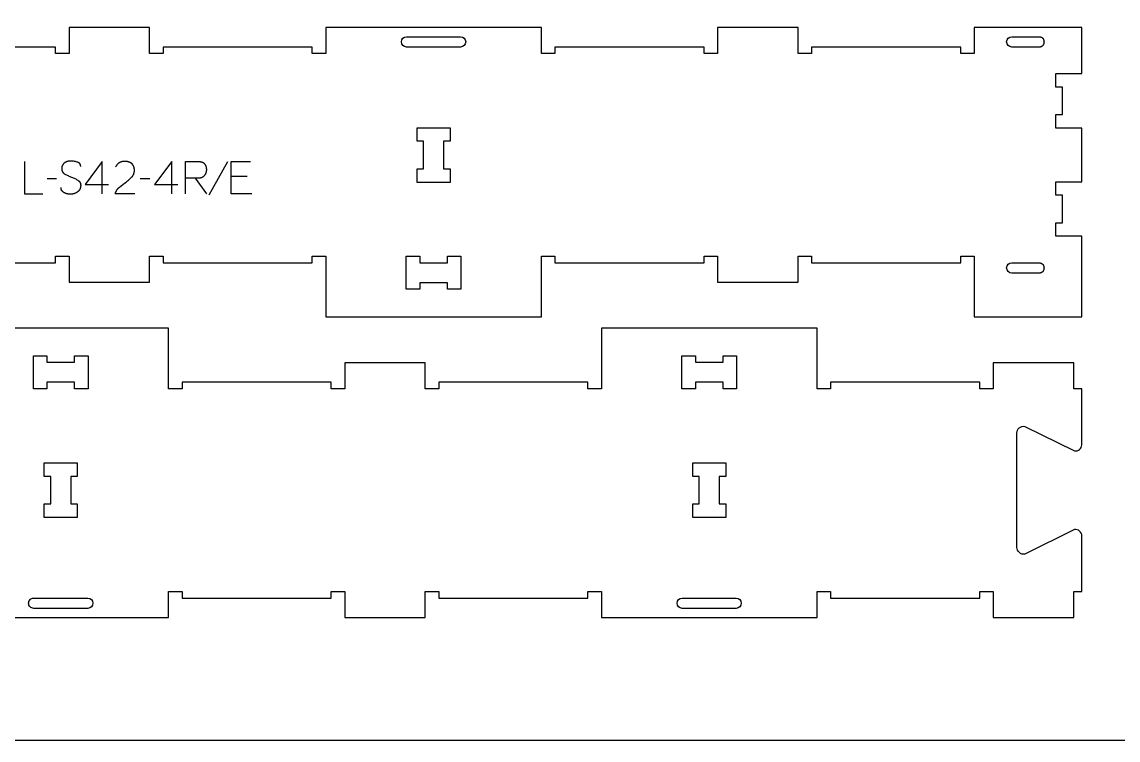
# Model space of a CAD drawing. Extents: x 0 to 4485, y 0 to 10771.
# Drawn here: x 1541 to 2555, y 3029 to 3693 of the extents above; entities that cross this region are included whole.
import ezdxf

# ---------------------------------------------------------------- set-up
doc = ezdxf.new("R2010")
doc.units = 0
for name, color, linetype in [('0_SHEET_SPRUCEPLY_2440X122', 1, 'CONTINUOUS'), ('1_ANYTOOL_1MMDEEP_LABELS_S', 2, 'CONTINUOUS'), ('3_ANYTOOL_CUTTHROUGH_INSID', 4, 'CONTINUOUS'), ('4_ANYTOOL_CUTTHROUGH_OUTSI', 5, 'CONTINUOUS')]:
    doc.layers.add(name, color=color, linetype=linetype)

msp = doc.modelspace()

# ---------------------------------------------------------------- linework, layer by layer
at = {"layer": '0_SHEET_SPRUCEPLY_2440X122'}
msp.add_lwpolyline([(371.7, 4249.4), (371.7, 3029.4), (2811.7, 3029.4), (2811.7, 4249.4)], close=True, dxfattribs=at)
at = {"layer": '1_ANYTOOL_1MMDEEP_LABELS_S', "color": 2}
for points in [[(1543.2, 3564.5), (1543.2, 3534.5), (1560.3, 3534.5)], [(1595.2, 3559.9), (1595.2, 3560.1), (1595.2, 3560.2), (1595.2, 3560.3), (1595.2, 3560.4), (1595.1, 3560.5), (1595.1, 3560.6), (1595.1, 3560.6), (1595.1, 3560.7), (1595.1, 3560.8), (1595.1, 3560.9), (1595.1, 3561), (1595, 3561.1), (1595, 3561.1), (1595, 3561.2), (1595, 3561.3), (1594.9, 3561.4), (1594.9, 3561.5), (1594.9, 3561.5), (1594.9, 3561.6), (1594.8, 3561.7), (1594.8, 3561.8), (1594.8, 3561.8), (1594.7, 3561.9), (1594.7, 3562), (1594.6, 3562), (1594.6, 3562.1), (1594.5, 3562.2), (1594.5, 3562.2), (1594.5, 3562.3), (1594.4, 3562.4), (1594.4, 3562.4), (1594.3, 3562.5), (1594.3, 3562.6), (1594.2, 3562.6), (1594.1, 3562.7), (1594.1, 3562.7), (1594, 3562.8), (1594, 3562.8), (1593.9, 3562.9), (1593.8, 3562.9), (1593.8, 3563), (1593.7, 3563.1), (1593.6, 3563.1), (1593.6, 3563.2), (1593.5, 3563.2), (1593.4, 3563.2), (1593.3, 3563.3), (1593.3, 3563.3), (1593.2, 3563.4), (1593.1, 3563.4), (1593, 3563.5), (1592.8, 3563.6), (1592.7, 3563.6), (1592.5, 3563.7), (1592.3, 3563.8), (1592.1, 3563.8), (1591.9, 3563.9), (1591.1, 3564.1), (1590.3, 3564.3), (1589.5, 3564.5), (1588.7, 3564.6), (1588.4, 3564.7), (1588, 3564.7), (1587.6, 3564.7), (1587.2, 3564.8), (1586.9, 3564.8), (1586.5, 3564.8), (1586.1, 3564.8), (1585.8, 3564.8), (1585.6, 3564.8), (1585.4, 3564.8), (1585.2, 3564.8), (1585, 3564.8), (1584.8, 3564.8), (1584.6, 3564.8), (1584.5, 3564.8), (1584.3, 3564.7), (1584.1, 3564.7), (1583.9, 3564.7), (1583.7, 3564.6), (1583.5, 3564.6), (1583.4, 3564.5), (1583.2, 3564.5), (1583, 3564.4), (1582.8, 3564.4), (1582.6, 3564.3), (1582.5, 3564.3), (1582.3, 3564.2), (1582.1, 3564.1), (1582, 3564.1), (1581.8, 3564), (1581.6, 3563.9), (1581.5, 3563.8), (1581.3, 3563.7), (1581.1, 3563.6), (1581, 3563.5), (1580.8, 3563.4), (1580.6, 3563.3), (1580.5, 3563.2), (1580.3, 3563.1), (1580.2, 3563), (1580, 3562.9), (1579.9, 3562.8), (1579.7, 3562.7), (1579.6, 3562.5), (1579.5, 3562.4), (1579.3, 3562.3), (1579.2, 3562.1), (1579.1, 3562), (1579, 3561.9), (1578.9, 3561.7), (1578.8, 3561.6), (1578.7, 3561.4), (1578.6, 3561.3), (1578.5, 3561.1), (1578.4, 3561), (1578.3, 3560.8), (1578.2, 3560.6), (1578.2, 3560.5), (1578.1, 3560.3), (1578, 3560.1), (1578, 3560), (1577.9, 3559.8), (1577.9, 3559.6), (1577.8, 3559.4), (1577.8, 3559.2), (1577.8, 3559), (1577.8, 3558.8), (1577.7, 3558.6), (1577.7, 3558.4), (1577.7, 3558.2), (1577.7, 3558), (1577.7, 3557.8), (1577.7, 3557.6), (1577.7, 3557.4), (1577.7, 3557.2), (1577.7, 3557), (1577.8, 3556.8), (1577.8, 3556.6), (1577.8, 3556.4), (1577.9, 3556.2), (1577.9, 3556), (1578, 3555.8), (1578, 3555.6), (1578.1, 3555.5), (1578.1, 3555.4), (1578.2, 3555.3), (1578.2, 3555.2), (1578.2, 3555.1), (1578.3, 3555.1), (1578.3, 3555), (1578.4, 3554.9), (1578.4, 3554.8), (1578.4, 3554.7), (1578.5, 3554.7), (1578.5, 3554.6), (1578.6, 3554.5), (1578.6, 3554.4), (1578.7, 3554.4), (1578.7, 3554.3), (1578.8, 3554.2), (1578.9, 3554.1), (1578.9, 3554.1), (1579, 3554), (1579, 3553.9), (1579.1, 3553.9), (1579.2, 3553.8), (1579.2, 3553.7), (1579.3, 3553.7), (1579.4, 3553.5), (1579.6, 3553.4), (1579.7, 3553.3), (1579.9, 3553.2), (1580, 3553.1), (1580.2, 3553), (1580.3, 3552.9), (1580.5, 3552.8), (1581.2, 3552.4), (1582, 3552), (1582.7, 3551.6), (1583.5, 3551.3), (1584.3, 3550.9), (1585.1, 3550.6), (1585.9, 3550.3), (1586.7, 3549.9), (1587.5, 3549.6), (1588.3, 3549.3), (1589.1, 3549), (1589.9, 3548.6), (1590.6, 3548.2), (1591.3, 3547.8), (1592, 3547.4), (1592.7, 3547), (1592.9, 3546.9), (1593.1, 3546.8), (1593.2, 3546.7), (1593.3, 3546.6), (1593.4, 3546.6), (1593.4, 3546.5), (1593.5, 3546.4), (1593.6, 3546.4), (1593.6, 3546.3), (1593.7, 3546.2), (1593.8, 3546.2), (1593.8, 3546.1), (1593.9, 3546), (1594, 3546), (1594, 3545.9), (1594.1, 3545.8), (1594.1, 3545.7), (1594.2, 3545.7), (1594.2, 3545.6), (1594.3, 3545.5), (1594.3, 3545.4), (1594.4, 3545.4), (1594.4, 3545.3), (1594.5, 3545.2), (1594.5, 3545.1), (1594.6, 3545), (1594.6, 3545), (1594.6, 3544.9), (1594.7, 3544.8), (1594.7, 3544.7), (1594.8, 3544.6), (1594.8, 3544.5), (1594.8, 3544.4), (1594.9, 3544.4), (1594.9, 3544.3), (1594.9, 3544.2), (1594.9, 3544.1), (1595, 3543.9), (1595, 3543.7), (1595.1, 3543.5), (1595.1, 3543.3), (1595.1, 3543.1), (1595.1, 3542.9), (1595.2, 3542.7), (1595.2, 3542.5), (1595.2, 3542.3), (1595.2, 3542), (1595.1, 3541.8), (1595.1, 3541.6), (1595.1, 3541.3), (1595.1, 3541.1), (1595.1, 3540.9), (1595, 3540.7), (1595, 3540.5), (1594.9, 3540.2), (1594.9, 3540), (1594.8, 3539.8), (1594.8, 3539.6), (1594.7, 3539.4), (1594.6, 3539.2), (1594.5, 3539), (1594.5, 3538.9), (1594.4, 3538.7), (1594.3, 3538.5), (1594.2, 3538.3), (1594.1, 3538.1), (1594, 3538), (1593.9, 3537.8), (1593.8, 3537.7), (1593.6, 3537.5), (1593.5, 3537.3), (1593.4, 3537.2), (1593.2, 3537), (1593.1, 3536.9), (1592.9, 3536.8), (1592.8, 3536.6), (1592.6, 3536.5), (1592.5, 3536.4), (1592.3, 3536.3), (1592.1, 3536.1), (1592, 3536), (1591.6, 3535.8), (1591.2, 3535.6), (1590.9, 3535.4), (1590.5, 3535.2), (1590.1, 3535.1), (1589.7, 3534.9), (1589.6, 3534.8), (1589.4, 3534.8), (1589.2, 3534.7), (1589, 3534.6), (1588.8, 3534.6), (1588.6, 3534.5), (1588.4, 3534.5), (1588.2, 3534.4), (1588, 3534.4), (1587.8, 3534.4), (1587.6, 3534.3), (1587.4, 3534.3), (1587.2, 3534.3), (1587, 3534.2), (1586.6, 3534.2), (1586.2, 3534.2), (1585.8, 3534.2), (1585.4, 3534.2), (1584.9, 3534.2), (1584.5, 3534.2), (1584.1, 3534.2), (1583.7, 3534.3), (1583.4, 3534.4), (1583, 3534.4), (1582.6, 3534.5), (1582.2, 3534.6), (1581.8, 3534.7), (1581.5, 3534.9), (1581.1, 3535), (1580.8, 3535.2), (1580.4, 3535.3), (1580, 3535.5), (1579.7, 3535.7), (1579.5, 3535.8), (1579.4, 3535.9), (1579.2, 3536), (1579.1, 3536.1), (1578.9, 3536.2), (1578.8, 3536.3), (1578.6, 3536.5), (1578.5, 3536.6), (1578.4, 3536.7), (1578.3, 3536.8), (1578.1, 3537), (1578, 3537.1), (1578, 3537.2), (1577.9, 3537.2), (1577.9, 3537.3), (1577.8, 3537.4), (1577.8, 3537.4), (1577.7, 3537.5), (1577.7, 3537.6), (1577.6, 3537.7), (1577.6, 3537.7), (1577.6, 3537.8), (1577.5, 3537.9), (1577.5, 3538), (1577.4, 3538), (1577.4, 3538.1), (1577.4, 3538.2), (1577.3, 3538.3), (1577.3, 3538.3), (1577.3, 3538.4), (1577.3, 3538.5), (1577.2, 3538.6), (1577.2, 3538.8), (1577.1, 3538.9), (1577.1, 3539.1), (1577.1, 3539.3), (1577, 3539.4), (1577, 3539.6), (1577, 3539.8), (1577, 3540), (1577, 3540.2), (1577, 3540.4)], [(1615.2, 3534.5), (1615.2, 3564.5), (1599.2, 3543.2)], [(1645.4, 3534.5), (1627.1, 3534.6), (1627.3, 3535), (1627.3, 3535.3), (1627.4, 3535.5), (1627.5, 3535.7), (1627.6, 3535.9), (1627.7, 3536.1), (1627.8, 3536.4), (1627.9, 3536.6), (1628, 3536.8), (1628.1, 3537), (1628.2, 3537.2), (1628.3, 3537.4), (1628.4, 3537.6), (1628.5, 3537.8), (1628.7, 3538), (1628.8, 3538.2), (1628.9, 3538.3), (1629.1, 3538.5), (1629.2, 3538.7), (1629.4, 3538.9), (1629.5, 3539.1), (1629.6, 3539.3), (1629.8, 3539.4), (1630, 3539.6), (1630.1, 3539.8), (1630.3, 3539.9), (1630.4, 3540.1), (1630.6, 3540.3), (1630.8, 3540.4), (1631.2, 3540.7), (1632.6, 3542), (1634.1, 3543.1), (1635.6, 3544.3), (1637.2, 3545.4), (1637.9, 3546), (1638.6, 3546.6), (1639.4, 3547.1), (1640, 3547.7), (1640.7, 3548.3), (1641.4, 3548.9), (1642, 3549.5), (1642.6, 3550.1), (1642.7, 3550.3), (1642.9, 3550.5), (1643, 3550.6), (1643.1, 3550.8), (1643.3, 3550.9), (1643.4, 3551.1), (1643.5, 3551.3), (1643.6, 3551.5), (1643.7, 3551.6), (1643.8, 3551.8), (1643.9, 3552), (1644, 3552.2), (1644.1, 3552.4), (1644.2, 3552.5), (1644.3, 3552.7), (1644.3, 3552.9), (1644.4, 3553.1), (1644.5, 3553.3), (1644.5, 3553.5), (1644.6, 3553.7), (1644.7, 3553.9), (1644.7, 3554.1), (1644.7, 3554.3), (1644.8, 3554.5), (1644.8, 3554.7), (1644.8, 3554.9), (1644.9, 3555.2), (1644.9, 3555.4), (1644.9, 3555.6), (1644.9, 3555.8), (1644.9, 3556), (1644.9, 3556.3), (1644.9, 3556.5), (1644.9, 3556.8), (1644.9, 3557), (1644.9, 3557.2), (1644.9, 3557.5), (1644.8, 3557.7), (1644.8, 3557.9), (1644.8, 3558.2), (1644.7, 3558.4), (1644.7, 3558.6), (1644.6, 3558.8), (1644.6, 3559), (1644.5, 3559.2), (1644.4, 3559.4), (1644.4, 3559.6), (1644.3, 3559.8), (1644.2, 3560), (1644.1, 3560.2), (1644, 3560.4), (1643.9, 3560.6), (1643.8, 3560.7), (1643.7, 3560.9), (1643.6, 3561.1), (1643.5, 3561.2), (1643.4, 3561.4), (1643.3, 3561.5), (1643.1, 3561.7), (1643, 3561.8), (1642.9, 3562), (1642.7, 3562.1), (1642.6, 3562.3), (1642.4, 3562.4), (1642.2, 3562.5), (1642.1, 3562.7), (1641.9, 3562.8), (1641.8, 3562.9), (1641.6, 3563), (1641.4, 3563.1), (1641.2, 3563.2), (1641.1, 3563.3), (1640.9, 3563.4), (1640.7, 3563.5), (1640.5, 3563.6), (1640.3, 3563.7), (1640.1, 3563.8), (1639.9, 3563.8), (1639.7, 3563.9), (1639.5, 3564), (1639.3, 3564), (1639.1, 3564.1), (1638.9, 3564.2), (1638.7, 3564.2), (1638.5, 3564.3), (1638.3, 3564.3), (1638.1, 3564.3), (1637.9, 3564.4), (1637.6, 3564.4), (1637.4, 3564.4), (1637.2, 3564.4), (1637, 3564.5), (1636.7, 3564.5), (1636.5, 3564.5), (1636, 3564.5), (1635.7, 3564.5), (1635.3, 3564.5), (1634.9, 3564.5), (1634.6, 3564.4), (1634.3, 3564.4), (1633.9, 3564.3), (1633.6, 3564.3), (1633.3, 3564.2), (1633, 3564.1), (1632.8, 3564), (1632.6, 3564), (1632.5, 3563.9), (1632.3, 3563.9), (1632.2, 3563.8), (1632.1, 3563.8), (1631.9, 3563.7), (1631.8, 3563.7), (1631.6, 3563.6), (1631.5, 3563.5), (1631.3, 3563.5), (1631.2, 3563.4), (1631.1, 3563.3), (1630.9, 3563.2), (1630.8, 3563.1), (1630.7, 3563.1), (1630.5, 3563), (1630.4, 3562.9), (1630.3, 3562.8), (1630.2, 3562.7), (1630.1, 3562.6), (1629.9, 3562.5), (1629.8, 3562.4), (1629.7, 3562.3), (1629.6, 3562.2), (1629.5, 3562.1), (1629.4, 3562), (1629.2, 3561.9), (1629.1, 3561.7), (1629, 3561.6), (1628.9, 3561.5), (1628.8, 3561.4), (1628.6, 3561.1), (1628.4, 3560.9), (1628.2, 3560.6), (1628, 3560.3), (1627.9, 3560), (1627.7, 3559.7), (1627.5, 3559.4)], [(1679.4, 3534.5), (1679.4, 3564.5), (1663.4, 3543.2)], [(1692.2, 3534.5), (1692.2, 3564.5), (1703.5, 3564.5), (1704, 3564.5), (1704.5, 3564.5), (1704.7, 3564.5), (1704.9, 3564.4), (1705.2, 3564.4), (1705.4, 3564.4), (1705.6, 3564.3), (1705.8, 3564.3), (1706, 3564.3), (1706.2, 3564.2), (1706.4, 3564.2), (1706.6, 3564.1), (1706.8, 3564.1), (1707, 3564), (1707.2, 3563.9), (1707.4, 3563.9), (1707.5, 3563.8), (1707.7, 3563.7), (1707.9, 3563.7), (1708.1, 3563.6), (1708.2, 3563.5), (1708.4, 3563.4), (1708.5, 3563.3), (1708.7, 3563.2), (1708.8, 3563.1), (1709, 3563), (1709.1, 3562.9), (1709.2, 3562.8), (1709.4, 3562.7), (1709.5, 3562.5), (1709.6, 3562.4), (1709.7, 3562.3), (1709.9, 3562.2), (1710, 3562), (1710.1, 3561.9), (1710.2, 3561.7), (1710.3, 3561.6), (1710.4, 3561.4), (1710.5, 3561.3), (1710.5, 3561.1), (1710.6, 3561), (1710.7, 3560.8), (1710.8, 3560.6), (1710.9, 3560.4), (1710.9, 3560.3), (1711, 3560.1), (1711.1, 3559.9), (1711.1, 3559.7), (1711.2, 3559.5), (1711.2, 3559.3), (1711.3, 3559.1), (1711.3, 3558.9), (1711.3, 3558.7), (1711.4, 3558.5), (1711.4, 3558.3), (1711.4, 3558.1), (1711.4, 3557.8), (1711.5, 3557.6), (1711.5, 3557.1), (1711.5, 3556.7), (1711.5, 3556.5), (1711.5, 3556.3), (1711.5, 3556.1), (1711.5, 3556), (1711.4, 3555.8), (1711.4, 3555.6), (1711.4, 3555.4), (1711.4, 3555.3), (1711.3, 3555.1), (1711.3, 3554.9), (1711.3, 3554.8), (1711.2, 3554.6), (1711.2, 3554.4), (1711.1, 3554.3), (1711.1, 3554.1), (1711, 3553.9), (1711, 3553.8), (1710.9, 3553.6), (1710.9, 3553.5), (1710.8, 3553.3), (1710.7, 3553.1), (1710.6, 3553), (1710.6, 3552.8), (1710.5, 3552.7), (1710.4, 3552.5), (1710.3, 3552.4), (1710.2, 3552.2), (1710.1, 3552.1), (1710, 3551.9), (1709.9, 3551.8), (1709.8, 3551.6), (1709.7, 3551.5), (1709.6, 3551.3), (1709.5, 3551.2), (1709.4, 3551), (1709.2, 3550.9), (1709.1, 3550.8), (1709, 3550.7), (1708.9, 3550.5), (1708.7, 3550.4), (1708.6, 3550.3), (1708.5, 3550.2), (1708.3, 3550.1), (1708.2, 3550), (1708.1, 3549.9), (1707.9, 3549.8), (1707.8, 3549.8), (1707.6, 3549.7), (1707.5, 3549.6), (1707.3, 3549.5), (1707.2, 3549.5), (1707, 3549.4), (1706.9, 3549.4), (1706.7, 3549.3), (1706.5, 3549.3), (1706.4, 3549.2), (1706.2, 3549.2), (1706, 3549.1), (1705.8, 3549.1), (1705.7, 3549.1), (1705.5, 3549.1), (1705.3, 3549), (1705.1, 3549), (1703.2, 3549), (1701.2, 3548.9), (1692.2, 3548.9)], [(1731.1, 3564), (1713.9, 3533.3)], [(1753.5, 3534.5), (1734.5, 3534.5), (1734.5, 3564.5), (1752.4, 3564.5)], [(1749.2, 3550.6), (1734.5, 3550.6)], [(1572.9, 3548.4), (1564.1, 3548.3)], [(1599.2, 3543.2), (1621, 3543.2)], [(1659.1, 3548.4), (1650.3, 3548.3)], [(1663.4, 3543.2), (1685.2, 3543.2)], [(1701.2, 3548.9), (1711.6, 3534.5)]]:
    msp.add_lwpolyline(points, dxfattribs=at)
at = {"layer": '3_ANYTOOL_CUTTHROUGH_INSID', "color": 4}
for points in [[(1896.7, 3679.7), (1946.7, 3679.7, -1), (1946.7, 3670.2), (1896.7, 3670.2, -1)], [(2456.7, 3679.7), (2482.4, 3679.7), (2482.5, 3679.7), (2482.6, 3679.7), (2482.7, 3679.7), (2482.8, 3679.7), (2482.9, 3679.6), (2483, 3679.6), (2483.1, 3679.6), (2483.2, 3679.6), (2483.3, 3679.6), (2483.4, 3679.5), (2483.5, 3679.5), (2483.6, 3679.5), (2483.7, 3679.4), (2483.8, 3679.4), (2483.9, 3679.4), (2484, 3679.3), (2484.1, 3679.3), (2484.2, 3679.2), (2484.3, 3679.2), (2484.4, 3679.1), (2484.5, 3679.1), (2484.5, 3679), (2484.6, 3678.9), (2484.7, 3678.9), (2484.8, 3678.8), (2484.9, 3678.7), (2485, 3678.6), (2485, 3678.6), (2485.1, 3678.5), (2485.2, 3678.4), (2485.3, 3678.3), (2485.3, 3678.2), (2485.4, 3678.1), (2485.5, 3678.1), (2485.6, 3678), (2485.6, 3677.9), (2485.7, 3677.8), (2485.7, 3677.7), (2485.8, 3677.6), (2485.8, 3677.5), (2485.9, 3677.4), (2485.9, 3677.3), (2486, 3677.2), (2486, 3677.1), (2486.1, 3677), (2486.1, 3676.9), (2486.2, 3676.7), (2486.2, 3676.6), (2486.2, 3676.5), (2486.3, 3676.4), (2486.3, 3676.3), (2486.3, 3676.2), (2486.3, 3676.1), (2486.4, 3676), (2486.4, 3675.9), (2486.4, 3675.8), (2486.4, 3675.7), (2486.4, 3675.6), (2486.4, 3675.5), (2486.4, 3675.3), (2486.4, 3675.2), (2486.4, 3675.1), (2486.5, 3675), (2486.5, 3674.9), (2486.5, 3674.8), (2486.4, 3674.7), (2486.4, 3674.6), (2486.4, 3674.5), (2486.4, 3674.4), (2486.4, 3674.3), (2486.4, 3674.2), (2486.4, 3674.1), (2486.4, 3674), (2486.4, 3673.9), (2486.3, 3673.7), (2486.3, 3673.6), (2486.3, 3673.5), (2486.3, 3673.4), (2486.2, 3673.3), (2486.2, 3673.2), (2486.2, 3673.1), (2486.1, 3673), (2486.1, 3672.9), (2486, 3672.8), (2486, 3672.7), (2485.9, 3672.6), (2485.9, 3672.5), (2485.8, 3672.4), (2485.8, 3672.3), (2485.7, 3672.2), (2485.7, 3672.1), (2485.6, 3672), (2485.6, 3671.9), (2485.5, 3671.8), (2485.4, 3671.7), (2485.3, 3671.6), (2485.3, 3671.5), (2485.2, 3671.4), (2485.1, 3671.4), (2485, 3671.3), (2485, 3671.2), (2484.9, 3671.1), (2484.8, 3671.1), (2484.7, 3671), (2484.6, 3670.9), (2484.5, 3670.9), (2484.5, 3670.8), (2484.4, 3670.7), (2484.3, 3670.7), (2484.2, 3670.6), (2484.1, 3670.6), (2484, 3670.5), (2483.9, 3670.5), (2483.8, 3670.4), (2483.7, 3670.4), (2483.6, 3670.4), (2483.5, 3670.3), (2483.4, 3670.3), (2483.3, 3670.3), (2483.2, 3670.3), (2483.1, 3670.2), (2483, 3670.2), (2482.9, 3670.2), (2482.8, 3670.2), (2482.7, 3670.2), (2482.6, 3670.2), (2482.5, 3670.2), (2482.4, 3670.2), (2456.7, 3670.2, -1)], [(2456.7, 3461.2, -1), (2456.7, 3470.7), (2482.4, 3470.7), (2482.5, 3470.7), (2482.6, 3470.7), (2482.7, 3470.7), (2482.8, 3470.7), (2482.9, 3470.6), (2483, 3470.6), (2483.1, 3470.6), (2483.2, 3470.6), (2483.3, 3470.6), (2483.4, 3470.5), (2483.5, 3470.5), (2483.6, 3470.5), (2483.7, 3470.4), (2483.8, 3470.4), (2483.9, 3470.4), (2484, 3470.3), (2484.1, 3470.3), (2484.2, 3470.2), (2484.3, 3470.2), (2484.4, 3470.1), (2484.5, 3470.1), (2484.5, 3470), (2484.6, 3469.9), (2484.7, 3469.9), (2484.8, 3469.8), (2484.9, 3469.7), (2485, 3469.6), (2485, 3469.6), (2485.1, 3469.5), (2485.2, 3469.4), (2485.3, 3469.3), (2485.3, 3469.2), (2485.4, 3469.1), (2485.5, 3469.1), (2485.6, 3469), (2485.6, 3468.9), (2485.7, 3468.8), (2485.7, 3468.7), (2485.8, 3468.6), (2485.8, 3468.5), (2485.9, 3468.4), (2485.9, 3468.3), (2486, 3468.2), (2486, 3468.1), (2486.1, 3468), (2486.1, 3467.9), (2486.2, 3467.7), (2486.2, 3467.6), (2486.2, 3467.5), (2486.3, 3467.4), (2486.3, 3467.3), (2486.3, 3467.2), (2486.3, 3467.1), (2486.4, 3467), (2486.4, 3466.9), (2486.4, 3466.8), (2486.4, 3466.7), (2486.4, 3466.6), (2486.4, 3466.5), (2486.4, 3466.3), (2486.4, 3466.2), (2486.4, 3466.1), (2486.5, 3466), (2486.5, 3465.9), (2486.5, 3465.8), (2486.4, 3465.7), (2486.4, 3465.6), (2486.4, 3465.5), (2486.4, 3465.4), (2486.4, 3465.3), (2486.4, 3465.2), (2486.4, 3465.1), (2486.4, 3465), (2486.4, 3464.9), (2486.3, 3464.7), (2486.3, 3464.6), (2486.3, 3464.5), (2486.3, 3464.4), (2486.2, 3464.3), (2486.2, 3464.2), (2486.2, 3464.1), (2486.1, 3464), (2486.1, 3463.9), (2486, 3463.8), (2486, 3463.7), (2485.9, 3463.6), (2485.9, 3463.5), (2485.8, 3463.4), (2485.8, 3463.3), (2485.7, 3463.2), (2485.7, 3463.1), (2485.6, 3463), (2485.6, 3462.9), (2485.5, 3462.8), (2485.4, 3462.7), (2485.3, 3462.6), (2485.3, 3462.5), (2485.2, 3462.4), (2485.1, 3462.4), (2485, 3462.3), (2485, 3462.2), (2484.9, 3462.1), (2484.8, 3462.1), (2484.7, 3462), (2484.6, 3461.9), (2484.5, 3461.9), (2484.5, 3461.8), (2484.4, 3461.7), (2484.3, 3461.7), (2484.2, 3461.6), (2484.1, 3461.6), (2484, 3461.5), (2483.9, 3461.5), (2483.8, 3461.4), (2483.7, 3461.4), (2483.6, 3461.4), (2483.5, 3461.3), (2483.4, 3461.3), (2483.3, 3461.3), (2483.2, 3461.3), (2483.1, 3461.2), (2483, 3461.2), (2482.9, 3461.2), (2482.8, 3461.2), (2482.7, 3461.2), (2482.6, 3461.2), (2482.5, 3461.2), (2482.4, 3461.2)], [(1601.7, 3151.2), (1551.7, 3151.2, -0.414214), (1547, 3155.9, -0.414214), (1551.7, 3160.7), (1601.7, 3160.7, -1)], [(2201.7, 3151.2), (2151.7, 3151.2, -1), (2151.7, 3160.7), (2201.7, 3160.7, -1)]]:
    msp.add_lwpolyline(points, format="xyb", close=True, dxfattribs=at)
for points in [[(1912.5, 3557.6), (1912.5, 3583.1), (1906.5, 3583.1), (1906.5, 3595.6), (1937, 3595.6), (1937, 3583.1), (1931, 3583.1), (1931, 3557.6), (1937, 3557.6), (1937, 3545.1), (1906.5, 3545.1), (1906.5, 3557.6)], [(1934.5, 3452.2), (1909, 3452.2), (1909, 3446.2), (1896.5, 3446.2), (1896.5, 3476.7), (1909, 3476.7), (1909, 3470.7), (1934.5, 3470.7), (1934.5, 3476.7), (1947, 3476.7), (1947, 3446.2), (1934.5, 3446.2)], [(1564, 3378.7), (1589.5, 3378.7), (1589.5, 3384.7), (1602, 3384.7), (1602, 3354.2), (1589.5, 3354.2), (1589.5, 3360.2), (1564, 3360.2), (1564, 3354.2), (1551.5, 3354.2), (1551.5, 3384.7), (1564, 3384.7)], [(2164, 3378.7), (2189.5, 3378.7), (2189.5, 3384.7), (2202, 3384.7), (2202, 3354.2), (2189.5, 3354.2), (2189.5, 3360.2), (2164, 3360.2), (2164, 3354.2), (2151.5, 3354.2), (2151.5, 3384.7), (2164, 3384.7)], [(1586, 3273.2), (1586, 3247.7), (1592, 3247.7), (1592, 3235.2), (1561.5, 3235.2), (1561.5, 3247.7), (1567.5, 3247.7), (1567.5, 3273.2), (1561.5, 3273.2), (1561.5, 3285.7), (1592, 3285.7), (1592, 3273.2)], [(2186, 3273.2), (2186, 3247.7), (2192, 3247.7), (2192, 3235.2), (2161.5, 3235.2), (2161.5, 3247.7), (2167.5, 3247.7), (2167.5, 3273.2), (2161.5, 3273.2), (2161.5, 3285.7), (2192, 3285.7), (2192, 3273.2)]]:
    msp.add_lwpolyline(points, close=True, dxfattribs=at)
at = {"layer": '4_ANYTOOL_CUTTHROUGH_OUTSI', "color": 5}
msp.add_lwpolyline([(1434, 3470.7), (1572, 3470.7), (1572, 3476.7), (1584.5, 3476.7), (1584.5, 3452.7), (1659, 3452.7), (1659, 3476.7), (1671.5, 3476.7), (1671.5, 3470.7), (1809.5, 3470.7), (1809.5, 3476.7), (1822, 3476.7), (1822, 3476.4), (1822, 3420.7), (2021.5, 3420.7), (2021.5, 3476.7), (2034, 3476.7), (2034, 3470.7), (2172, 3470.7), (2172, 3476.7), (2184.5, 3476.7), (2184.5, 3452.7), (2259, 3452.7), (2259, 3476.7), (2271.5, 3476.7), (2271.5, 3470.7), (2409.5, 3470.7), (2409.5, 3476.7), (2422, 3476.7), (2422, 3420.7), (2521.5, 3420.7), (2521.5, 3495.2), (2497.5, 3495.2), (2497.5, 3507.7), (2503.5, 3507.7), (2503.5, 3533.2), (2497.5, 3533.2), (2497.5, 3545.7), (2521.5, 3545.7), (2521.5, 3595.2), (2497.7, 3595.2), (2497.5, 3595.2), (2497.5, 3607.7), (2503.5, 3607.7), (2503.5, 3633.2), (2497.5, 3633.2), (2497.5, 3645.7), (2521.5, 3645.7), (2521.5, 3688.2), (2422, 3688.2), (2422, 3664.2), (2409.5, 3664.2), (2409.5, 3670.2), (2271.5, 3670.2), (2271.5, 3664.2), (2259, 3664.2), (2259, 3688.2), (2184.5, 3688.2), (2184.5, 3664.2), (2172, 3664.2), (2172, 3670.2), (2034, 3670.2), (2034, 3664.2), (2021.5, 3664.2), (2021.5, 3688.2), (1822, 3688.2), (1822, 3664.2), (1809.5, 3664.2), (1809.5, 3670.2), (1671.5, 3670.2), (1671.5, 3664.2), (1659, 3664.2), (1659, 3688.2), (1584.5, 3688.2), (1584.5, 3664.2), (1572, 3664.2), (1572, 3670.2), (1434, 3670.2)], dxfattribs=at)
msp.add_lwpolyline([(1477, 3142.7), (1676.5, 3142.7), (1676.5, 3166.7), (1689, 3166.7), (1689, 3160.7), (1827, 3160.7), (1827, 3166.7), (1839.5, 3166.7), (1839.5, 3142.7), (1914, 3142.7), (1914, 3166.7), (1926.5, 3166.7), (1926.5, 3160.7), (2064.5, 3160.7), (2064.5, 3160.7), (2064.5, 3166.7), (2077, 3166.7), (2077, 3142.7), (2276.5, 3142.7), (2276.5, 3166.7), (2289, 3166.7), (2289, 3160.7), (2427, 3160.7), (2427, 3166.7), (2439.5, 3166.7), (2439.5, 3142.7), (2514, 3142.7), (2514, 3166.7), (2521.5, 3166.7), (2521.5, 3218.3), (2521.5, 3218.3, 0.461531), (2514.8, 3224), (2468.8, 3201.4), (2468.8, 3201.3), (2468.7, 3201.3), (2468.7, 3201.3, -0.220464), (2463.7, 3202.7, -0.220464), (2461.5, 3207.5), (2461.5, 3313.3, -0.463455), (2468.7, 3319.5), (2468.8, 3319.5), (2468.8, 3319.5), (2514.8, 3296.8), (2514.8, 3296.8, 0.218803), (2519.4, 3298.1, 0.220464), (2521.5, 3302.5), (2521.5, 3354.2), (2514, 3354.2), (2514, 3378.2), (2439.5, 3378.2), (2439.5, 3354.2), (2427, 3354.2), (2427, 3360.2), (2289, 3360.2), (2289, 3354.2), (2276.5, 3354.2), (2276.5, 3410.2), (2077, 3410.2), (2077, 3354.2), (2064.5, 3354.2), (2064.5, 3360.2), (1926.5, 3360.2), (1926.5, 3354.2), (1914, 3354.2), (1914, 3378.2), (1839.5, 3378.2), (1839.5, 3354.2), (1827, 3354.2), (1827, 3360.2), (1689, 3360.2), (1689, 3354.2), (1676.5, 3354.2), (1676.5, 3410.2), (1477, 3410.2)], format="xyb", dxfattribs=at)

doc.saveas('drawing.dxf')
